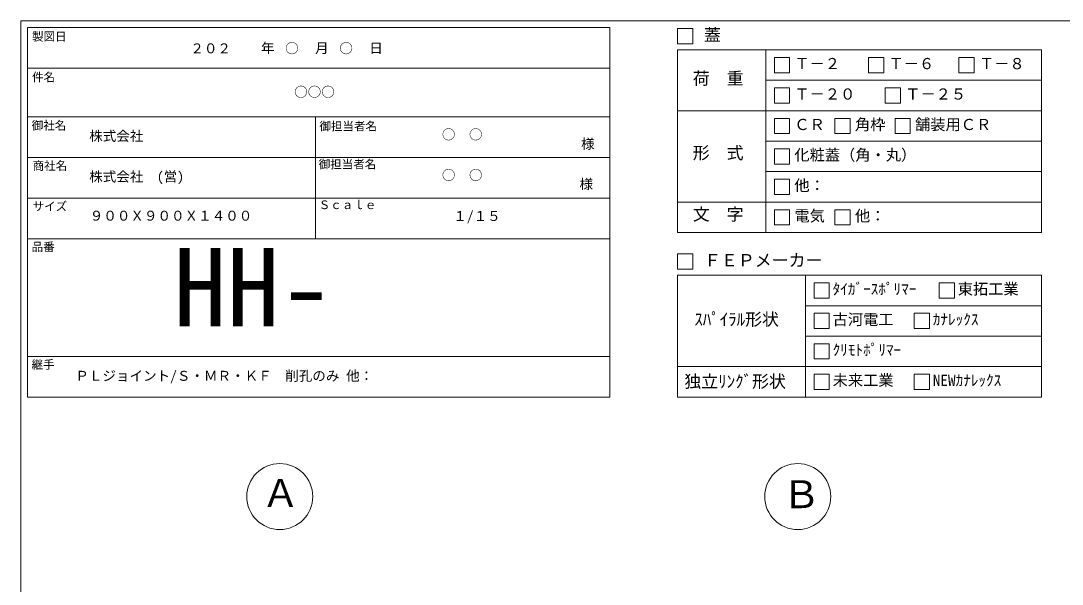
# Model space of a CAD drawing. Units: millimetres, scale not verified. Extents: x -4890 to 4890, y -2291 to 2291.
# Drawn here: x -1230 to 1846, y 626 to 2291 of the extents above; entities that cross this region are included whole.
import ezdxf
from ezdxf.enums import TextEntityAlignment as Align

# ---------------------------------------------------------------- set-up
doc = ezdxf.new("R2010")
doc.units = ezdxf.units.MM
doc.header["$LTSCALE"] = 10
for name, color, linetype, lineweight in [('0-2_waku', 7, 'Continuous', 18), ('0-3_gaikei', 7, 'Continuous', 18), ('0-E_文字１', 7, 'Continuous', 18), ('1-5_文字２', 7, 'Continuous', 5)]:
    doc.layers.add(name, color=color, linetype=linetype, lineweight=lineweight)
doc.styles.add('ＭＳ ゴシック', font='')
doc.styles.get('ＭＳ ゴシック').set_extended_font_data('MS Gothic')

msp = doc.modelspace()

# ---------------------------------------------------------------- linework, layer by layer
at = {"layer": '0-2_waku'}
for p, q in [((-1229.84, 2291.22), (-1229.84, -1983.78)), ((-1209.84, 2271.22), (-1209.84, 1179.22)), ((-1209.84, 2271.22), (510.16, 2271.22)), ((-1209.84, 2271.22), (-1209.84, 1179.22)), ((-1209.84, 2271.22), (510.16, 2271.22)), ((-1209.84, 2271.22), (-1209.84, 1179.22)), ((510.16, 2271.22), (510.16, 1179.22)), ((710.18, 2205.44), (1785.18, 2205.44)), ((710.18, 2205.44), (710.18, 1665.44)), ((970.84, 2205.44), (970.84, 1665.44)), ((1785.18, 2205.44), (1785.18, 1665.44)), ((-1209.84, 2151.22), (510.16, 2151.22)), ((-1209.84, 2151.22), (510.16, 2151.22)), ((-1209.84, 2151.22), (510.16, 2151.22)), ((-1209.84, 2151.22), (510.16, 2151.22)), ((970.84, 2115.44), (1785.18, 2115.44)), ((-1209.84, 2007.22), (510.16, 2007.22)), ((-1209.84, 2007.22), (510.16, 2007.22)), ((-359.84, 2007.22), (-359.84, 1647.22)), ((710.18, 2025.44), (1785.18, 2025.44)), ((970.84, 1935.44), (1785.18, 1935.44)), ((-1209.84, 1887.22), (510.16, 1887.22)), ((970.84, 1845.44), (1785.18, 1845.44)), ((-1209.84, 1767.22), (510.16, 1767.22)), ((710.18, 1755.44), (1785.18, 1755.44)), ((710.18, 1665.44), (1785.18, 1665.44)), ((-1209.84, 1647.22), (510.16, 1647.22)), ((710.18, 1539.22), (1785.18, 1539.22)), ((710.18, 1539.22), (710.18, 1179.22)), ((1087.99, 1539.22), (1087.99, 1179.22)), ((1785.18, 1539.22), (1785.18, 1179.22)), ((1087.99, 1449.22), (1785.18, 1449.22)), ((1087.99, 1359.22), (1785.18, 1359.22)), ((-1209.84, 1299.22), (510.16, 1299.22)), ((710.18, 1269.22), (1785.18, 1269.22)), ((-1209.84, 1179.22), (510.16, 1179.22)), ((710.18, 1179.22), (1785.18, 1179.22)), ((710.18, 1179.22), (1785.18, 1179.22))]:
    msp.add_line(p, q, dxfattribs=at)
msp.add_lwpolyline([(-1229.84, 2291.22), (4890.16, 2291.22), (4890.16, -1983.78)], dxfattribs=at)
at = {"layer": '0-3_gaikei'}
for centre in [(-464.84, 884.97), (1065.16, 884.97)]:
    msp.add_circle(centre, 97.5, dxfattribs=at)
at = {"layer": '0-E_文字１'}
for p, q in [((710.16, 2268.25), (710.16, 2223.25)), ((710.16, 2223.25), (755.16, 2223.25)), ((996.13, 2182.94), (1041.13, 2182.94)), ((996.13, 2182.94), (996.13, 2137.94)), ((996.13, 2182.94), (996.13, 2137.94)), ((996.13, 2182.94), (1041.13, 2182.94)), ((996.13, 2182.94), (996.13, 2137.94)), ((996.13, 2182.94), (1041.13, 2182.94)), ((1041.13, 2182.94), (1041.13, 2137.94)), ((1041.13, 2182.94), (1041.13, 2137.94)), ((1041.13, 2182.94), (1041.13, 2137.94)), ((1274.21, 2182.94), (1319.21, 2182.94)), ((1274.21, 2182.94), (1274.21, 2137.94)), ((1319.21, 2182.94), (1319.21, 2137.94)), ((1541.42, 2182.94), (1586.42, 2182.94)), ((1541.42, 2182.94), (1541.42, 2137.94)), ((1586.42, 2182.94), (1586.42, 2137.94)), ((996.13, 2137.94), (1041.13, 2137.94)), ((996.13, 2137.94), (1041.13, 2137.94)), ((996.13, 2137.94), (1041.13, 2137.94)), ((1274.21, 2137.94), (1319.21, 2137.94)), ((1541.42, 2137.94), (1586.42, 2137.94)), ((996.13, 2092.94), (1041.13, 2092.94)), ((996.13, 2092.94), (996.13, 2047.94)), ((1041.13, 2092.94), (1041.13, 2047.94)), ((1323.61, 2092.94), (1368.61, 2092.94)), ((1323.61, 2092.94), (1323.61, 2047.94)), ((1368.61, 2092.94), (1368.61, 2047.94)), ((996.13, 2047.94), (1041.13, 2047.94)), ((1323.61, 2047.94), (1368.61, 2047.94)), ((996.13, 2002.94), (1041.13, 2002.94)), ((996.13, 2002.94), (996.13, 1957.94)), ((996.13, 2002.94), (996.13, 1957.94)), ((1041.13, 2002.94), (1041.13, 1957.94)), ((1041.13, 2002.94), (1041.13, 1957.94)), ((1175.13, 2002.94), (1220.13, 2002.94)), ((1175.13, 2002.94), (1175.13, 1957.94)), ((1220.13, 2002.94), (1220.13, 1957.94)), ((1352.63, 2002.94), (1397.63, 2002.94)), ((1352.63, 2002.94), (1352.63, 1957.94)), ((1397.63, 2002.94), (1397.63, 1957.94)), ((996.13, 1957.94), (1041.13, 1957.94)), ((996.13, 1957.94), (1041.13, 1957.94)), ((1175.13, 1957.94), (1220.13, 1957.94)), ((1352.63, 1957.94), (1397.63, 1957.94)), ((996.13, 1912.94), (996.13, 1867.94)), ((1041.13, 1912.94), (1041.13, 1867.94)), ((996.13, 1867.94), (1041.13, 1867.94)), ((996.13, 1822.94), (1041.13, 1822.94)), ((996.13, 1822.94), (996.13, 1777.94)), ((996.13, 1822.94), (996.13, 1777.94)), ((1041.13, 1822.94), (1041.13, 1777.94)), ((1041.13, 1822.94), (1041.13, 1777.94)), ((996.13, 1777.94), (1041.13, 1777.94)), ((996.13, 1777.94), (1041.13, 1777.94)), ((996.13, 1732.94), (996.13, 1687.94)), ((1175.13, 1732.94), (1175.13, 1687.94)), ((996.13, 1687.94), (1041.13, 1687.94)), ((1175.13, 1687.94), (1220.13, 1687.94)), ((710.16, 1602.03), (710.16, 1557.03)), ((710.16, 1557.03), (755.16, 1557.03)), ((1113.28, 1516.72), (1113.28, 1471.72)), ((1482.86, 1516.72), (1527.86, 1516.72)), ((1482.86, 1516.72), (1482.86, 1471.72)), ((1482.86, 1516.72), (1527.86, 1516.72)), ((1482.86, 1516.72), (1482.86, 1471.72)), ((1482.86, 1516.72), (1527.86, 1516.72)), ((1482.86, 1516.72), (1482.86, 1471.72)), ((1527.86, 1516.72), (1527.86, 1471.72)), ((1527.86, 1516.72), (1527.86, 1471.72)), ((1527.86, 1516.72), (1527.86, 1471.72)), ((1113.28, 1471.72), (1158.28, 1471.72)), ((1482.86, 1471.72), (1527.86, 1471.72)), ((1482.86, 1471.72), (1527.86, 1471.72)), ((1482.86, 1471.72), (1527.86, 1471.72)), ((1113.28, 1426.72), (1158.28, 1426.72)), ((1113.28, 1426.72), (1113.28, 1381.72)), ((1158.28, 1426.72), (1158.28, 1381.72)), ((1409.19, 1426.72), (1409.19, 1381.72)), ((1113.28, 1381.72), (1158.28, 1381.72)), ((1409.19, 1381.72), (1454.19, 1381.72)), ((1113.28, 1336.72), (1113.28, 1291.72)), ((1113.28, 1291.72), (1158.28, 1291.72)), ((1113.28, 1246.72), (1158.28, 1246.72)), ((1113.28, 1246.72), (1113.28, 1201.72)), ((1158.28, 1246.72), (1158.28, 1201.72)), ((1409.19, 1246.72), (1454.19, 1246.72)), ((1409.19, 1246.72), (1409.19, 1201.72)), ((1454.19, 1246.72), (1454.19, 1201.72)), ((1113.28, 1201.72), (1158.28, 1201.72)), ((1409.19, 1201.72), (1454.19, 1201.72))]:
    msp.add_line(p, q, dxfattribs=at)
for points in [[(710.16, 2268.25), (755.16, 2268.25), (755.16, 2223.25)], [(710.16, 2268.25), (755.16, 2268.25), (755.16, 2223.25)], [(996.13, 2002.94), (1041.13, 2002.94), (1041.13, 1957.94)], [(996.13, 2002.94), (996.13, 1957.94), (1041.13, 1957.94)], [(996.13, 1912.94), (1041.13, 1912.94), (1041.13, 1867.94)], [(996.13, 1822.94), (1041.13, 1822.94), (1041.13, 1777.94)], [(996.13, 1822.94), (996.13, 1777.94), (1041.13, 1777.94)], [(996.13, 1732.94), (1041.13, 1732.94), (1041.13, 1687.94)], [(1175.13, 1732.94), (1220.13, 1732.94), (1220.13, 1687.94)], [(710.16, 1602.03), (755.16, 1602.03), (755.16, 1557.03)], [(1113.28, 1516.72), (1158.28, 1516.72), (1158.28, 1471.72)], [(1409.19, 1426.72), (1454.19, 1426.72), (1454.19, 1381.72)], [(1113.28, 1336.72), (1158.28, 1336.72), (1158.28, 1291.72)]]:
    msp.add_lwpolyline(points, dxfattribs=at)

# ---------------------------------------------------------------- texts
at = {"layer": '0-E_文字１', "style": 'ＭＳ ゴシック'}
for s, height, p in [('製図日', 24.93, (-1196.57, 2224.77)), ('蓋', 36.66, (788.25, 2220.33)), ('\u3000\u3000年\u3000\u3000\u3000月\u3000\u3000\u3000日', 29.33, (-600.53, 2187.16)), ('Ｔ－２', 32.99, (1055.27, 2138.43)), ('Ｔ－６', 32.99, (1333.36, 2138.43)), ('Ｔ－８', 32.99, (1600.56, 2138.43)), ('件名', 24.93, (-1196.57, 2104.77)), ('荷\u3000重', 36.66, (755.13, 2091.64)), ('Ｔ－２０', 32.99, (1055.27, 2048.43)), ('Ｔ－２５', 32.99, (1382.75, 2048.43)), ('ＣＲ', 32.99, (1055.27, 1958.43)), ('角枠', 32.99, (1234.27, 1958.43)), ('舗装用ＣＲ', 32.99, (1411.77, 1958.43)), ('御社名', 24.93, (-1197.54, 1961.76)), ('御担当者名', 24.93, (-347.63, 1959.55)), ('御担当者名', 24.93, (-347.63, 1959.55)), ('様', 29.33, (425.11, 1904.05)), ('形\u3000式', 36.66, (755.13, 1871.67)), ('化粧蓋（角・丸）', 32.99, (1055.27, 1868.43)), ('商社名', 24.93, (-1194.94, 1842.72)), ('御担当者名', 24.93, (-349.84, 1847.24)), ('様', 29.33, (420.62, 1785.13)), ('他：', 32.99, (1055.27, 1778.43)), ('サイズ', 24.93, (-1194.94, 1722.72)), ('Ｓｃａｌｅ', 24.93, (-349.84, 1727.24)), ('９００Ｘ９００Ｘ１４００', 29.33, (-1026.16, 1691.68)), ('１/１５', 29.33, (47.71, 1690.73)), ('文\u3000字', 36.66, (755.13, 1690.19)), ('電気', 32.99, (1055.27, 1688.43)), ('他：', 32.99, (1234.27, 1688.43)), ('品番', 24.93, (-1197.94, 1603.08)), ('HH-', 230.9, (-779.11, 1319.05)), ('ＦＥＰメーカー', 36.66, (788.25, 1554.11)), ('ﾀｲｶﾞｰｽﾎﾟﾘﾏｰ', 32.99, (1168.25, 1472.2)), ('東拓工業', 32.99, (1537.83, 1472.2)), ('ｽﾊﾟｲﾗﾙ形状', 36.66, (759.78, 1379.56)), ('古河電工', 32.99, (1168.25, 1382.2)), ('ｶﾅﾚｯｸｽ', 32.99, (1464.15, 1382.2)), ('ｸﾘﾓﾄﾎﾟﾘﾏｰ', 32.99, (1168.25, 1292.2)), ('継手', 24.93, (-1197.94, 1255.08)), ('ＰＬジョイント/Ｓ・ＭＲ・ＫＦ\u3000削孔のみ 他：', 29.33, (-1068.85, 1218.42)), ('独立ﾘﾝｸﾞ形状', 36.66, (730.25, 1196.08)), ('未来工業', 32.99, (1168.25, 1202.2)), ('NEWｶﾅﾚｯｸｽ', 32.99, (1464.15, 1202.2)), ('Ａ', 82.48, (-519.08, 829.58)), ('Ｂ', 82.48, (1019.48, 825.87))]:
    msp.add_text(s, height=height, dxfattribs=at).set_placement(p, align=Align.BOTTOM_LEFT)
at = {"layer": '1-5_文字２', "style": 'ＭＳ ゴシック'}
for s, p in [('\u3000\u3000２０２\u3000\u3000\u3000\u3000○\u3000\u3000\u3000○', (-809.01, 2186.38)), ('○○○', (-422.32, 2057.56)), ('株式会社', (-1027.84, 1927.3)), ('○\u3000○', (13.94, 1931.68)), ('株式会社\u3000(営)', (-1027.84, 1807.3)), ('○\u3000○', (13.94, 1811.68))]:
    msp.add_text(s, height=29.33, dxfattribs=at).set_placement(p, align=Align.BOTTOM_LEFT)

doc.saveas('drawing.dxf')
